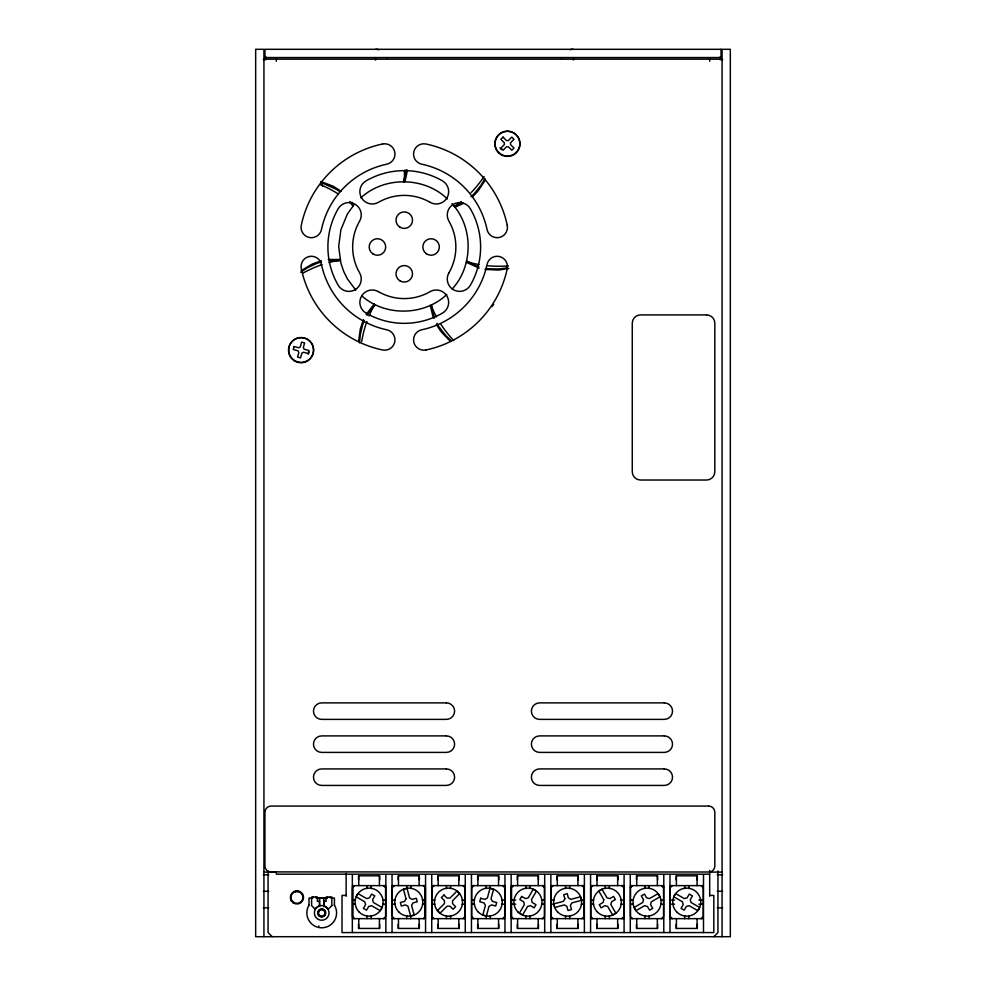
<?xml version="1.0" encoding="UTF-8"?>
<svg xmlns="http://www.w3.org/2000/svg" width="986" height="986" viewBox="0 0 986 986"><rect width="100%" height="100%" fill="white"/><g stroke="black" fill="none" stroke-linecap="round" stroke-linejoin="round"><path stroke-width="1.48" d="M359.545 342.906L360.235 334.907L362.688 324.702A52.591 52.209 -38.6 0 1 364.29 320.635M358.608 341.489L360.334 328.819L363.452 319.587M321.941 909.289L322.397 909.351A3.648 3.648 0 0 1 324.567 915.193A3.648 3.648 0 0 1 318.379 914.404L318.872 910.854L322.065 909.437L324.912 911.483L324.554 914.996L321.35 916.413L318.515 914.367A3.648 3.648 0 0 1 321.941 909.289L322.397 909.351M404.198 181.707L404.42 177.653A114.166 101.669 64.3 0 0 404.371 170.295M407.501 170.233L404.926 181.757M403.57 181.658L406.072 171.983A52.591 52.209 -64.3 0 0 406.355 169.666M561.515 58.174L561.761 57.558M484.915 178.626L480.823 185.541L474.204 193.663A52.591 52.209 -12.9 0 1 470.988 196.633M485.149 180.302L478.099 190.988L472.269 197.027M309.148 904.951L308.248 906.59A14.876 14.876 0 0 0 321.707 927.801A14.876 14.876 0 0 0 335.178 906.59L334.279 904.951M374.803 304.403L372.794 308.051A114.166 101.669 -90 0 0 369.06 316.05M366.188 314.386L374.162 304.095M492.1 306.597L493.69 304.354M452.18 289.009C473.539 265.801 473.428 226.718 451.933 203.634M471.123 192.615L474.13 189.374A112.86 96.394 -64.3 0 0 484.064 176.568M354.652 885.625L352.581 887.683L352.581 916.573L354.652 918.644M392.292 887.683L394.351 885.625M383.542 918.644L385.6 916.573L385.6 885.625L352.581 885.625L352.581 918.644L385.6 918.644M431.991 887.683L434.062 885.625M423.24 918.644L425.311 916.573L425.311 887.683L423.24 885.625M471.702 887.683L473.761 885.625M462.952 918.644L465.01 916.573L465.01 885.625L431.991 885.625L431.991 916.573L434.062 918.644M513.472 885.625L511.414 887.683L511.414 916.573L513.472 918.644M502.663 918.644L504.721 916.573L504.721 885.625L471.702 885.625L471.702 916.573L473.761 918.644M551.112 887.683L553.183 885.625M542.362 918.644L544.432 916.573L544.432 885.625L511.414 885.625L511.414 918.644L544.432 918.644M590.824 887.683L592.882 885.625M582.073 918.644L584.131 916.573L584.131 887.683L582.073 885.625M630.522 887.683L632.593 885.625M621.772 918.644L623.842 916.573L623.842 885.625L590.824 885.625L590.824 916.573L592.882 918.644M672.292 885.625L670.233 887.683L670.233 916.573L672.292 918.644M661.483 918.644L663.541 916.573L663.541 885.625L630.522 885.625L630.522 916.573L632.593 918.644M701.194 918.644L703.252 916.573L703.252 885.625L670.233 885.625L670.233 918.644L703.252 918.644M713.815 936.7L717.944 932.571L717.944 870.995M375.395 304.711L368.85 312.439A52.591 52.209 -38.6 0 0 366.977 315.397M360.851 197.841C384.417 176.026 424.374 176.58 447.385 198.95M446.855 294.432C424.251 315.914 385.822 316.728 362.269 296.318M300.693 272.235L307.373 267.785L316.863 263.348A52.591 52.209 12.9 0 1 321.054 262.066M301.211 270.632L312.192 264.063L321.35 260.76M454.571 206.629L457.861 204.287A114.166 101.669 -64.3 0 0 461.337 201.551M461.966 202.746L454.139 206.148M463.617 203.313L455.039 207.22M508.85 268.5L498.435 270.065L485.013 269.424M507.285 267.835L499.335 268.944L488.846 268.821A52.591 52.209 38.6 0 1 485.962 268.426M340.281 260.156L336.201 260.859A114.166 101.669 -38.6 0 0 329.028 262.547M328.276 259.515L340.145 259.466M330.298 260.514L340.416 260.809M263.928 59.185L722.072 59.185M263.324 59.616L265.986 59.616L265.986 56.954M722.676 59.616L720.014 59.616L720.014 56.954M263.928 872.105L276.314 872.105L276.314 874.175L709.686 874.175M709.686 872.105L722.072 872.105M263.324 874.792L268.747 874.792M717.253 874.792L722.676 874.792M263.324 891.295L268.747 891.295M717.253 891.295L722.676 891.295M346.148 895.424L342.019 895.424L342.019 932.571L713.815 932.571L713.815 895.424L709.686 895.424M326.046 897.901L327.488 897.901L327.488 897.038M312.057 898.049L309 898.049L309 905.222M316.629 898.049L327.364 898.049M331.37 898.049L334.427 898.049L334.427 905.222M352.581 900.07L355.478 900.07M382.716 900.07L385.6 900.07M392.292 900.07L395.176 900.07M422.415 900.07L425.311 900.07M431.991 900.07L434.888 900.07M462.126 900.07L465.01 900.07M471.702 900.07L474.586 900.07M501.837 900.07L504.721 900.07M511.414 900.07L515.74 900.07M541.536 900.07L544.432 900.07M551.112 900.07L554.009 900.07M581.247 900.07L584.131 900.07M590.824 900.07L593.708 900.07M620.946 900.07L623.842 900.07M630.522 900.07L633.419 900.07M660.657 900.07L663.541 900.07M670.233 900.07L674.572 900.07M698.914 900.07L703.252 900.07M352.581 904.199L355.478 904.199M382.716 904.199L385.6 904.199M392.292 904.199L395.176 904.199M422.415 904.199L425.311 904.199M431.991 904.199L434.888 904.199M462.126 904.199L465.01 904.199M471.702 904.199L474.586 904.199M501.837 904.199L504.721 904.199M511.414 904.199L515.74 904.199M541.536 904.199L544.432 904.199M551.112 904.199L554.009 904.199M581.247 904.199L584.131 904.199M590.824 904.199L593.708 904.199M620.946 904.199L623.842 904.199M630.522 904.199L633.419 904.199M660.657 904.199L663.541 904.199M670.233 904.199L674.572 904.199M698.914 904.199L703.252 904.199M263.324 907.81L268.747 907.81M717.253 907.81L722.676 907.81M392.292 918.644L425.311 918.644L425.311 885.625L392.292 885.625L392.292 916.573L394.351 918.644M431.991 918.644L465.01 918.644M471.702 918.644L504.721 918.644M551.112 918.644L584.131 918.644L584.131 885.625L551.112 885.625L551.112 916.573L553.183 918.644M590.824 918.644L623.842 918.644M630.522 918.644L663.541 918.644M487.762 265.764L492.162 266.097A112.86 96.394 -12.9 0 0 508.369 265.875M468.227 262.091L470.359 262.683A114.166 101.669 -12.9 0 0 478.999 264.544M320.82 181.56L332.8 186.058L341.094 191.161M479.11 268.081L466.267 262.276M321.966 182.891L336.275 189.263A52.591 52.209 64.3 0 1 339.887 191.74M466.538 260.896L475.523 265.554A52.591 52.209 38.6 0 0 478.826 266.713M451.489 340.946L445.672 335.413L439.226 327.142A52.591 52.209 90 0 1 437.045 323.346M350.264 202.833L353.345 205.569M449.813 340.799L440.964 331.542L436.367 324.517M701.194 885.625L703.252 887.683M661.483 885.625L663.541 887.683M621.772 885.625L623.842 887.683M542.362 885.625L544.432 887.683M502.663 885.625L504.721 887.683M462.952 885.625L465.01 887.683M383.542 885.625L385.6 887.683M272.185 936.7L268.056 932.571L268.056 870.995M355.749 290.094L347.368 278.853L343.621 271.261L340.897 263.225L338.691 246.463L340.897 229.689L347.368 214.061L353.814 205.026L351.891 202.204M349.845 201.514L352.914 206.049M440.927 324.382L443.417 328.042A112.86 96.394 38.6 0 0 453.696 340.564M290.944 900.156L291.351 900.921M431.634 306.819L432.497 308.852A114.166 101.669 38.6 0 0 436.428 316.765M320.709 181.868L322.496 186.083M387.091 57.558L387.338 58.174M433.335 317.973L430.266 305.352M303.257 895.461L303.454 896.299M431.511 304.736L433.47 314.682A52.591 52.209 90 0 0 434.629 317.985M722.072 936.7L722.072 49.3L730.33 49.3L730.33 936.7L255.67 936.7L255.67 49.3L263.928 49.3L263.928 936.7M709.686 59.185L709.686 61.255M709.686 870.404L709.686 896.188M703.499 874.705L703.499 932.571M697.312 879.943L697.312 875.814L676.174 875.814L676.174 879.943M697.312 924.313L697.312 928.442L676.174 928.442L676.174 924.313M697.065 875.901L697.065 885.625M697.065 918.644L697.065 928.442M688.807 885.625L688.807 888.509M688.807 915.747L688.807 918.644M684.678 885.625L684.678 888.509M684.678 915.747L684.678 918.644M676.421 875.901L676.421 885.625M676.421 918.644L676.421 928.442M669.987 874.705L669.987 932.571M663.788 874.705L663.788 932.571M657.6 879.943L657.6 875.814L636.475 875.814L636.475 879.943M657.6 924.313L657.6 928.442L636.475 928.442L636.475 924.313M657.354 875.901L657.354 885.625M657.354 918.644L657.354 928.442M649.096 885.625L649.096 888.509M649.096 915.747L649.096 918.644M644.967 885.625L644.967 888.509M644.967 915.747L644.967 918.644M636.722 875.901L636.722 885.625M636.722 918.644L636.722 928.442M630.276 874.705L630.276 932.571M624.089 874.705L624.089 932.571M617.902 879.943L617.902 875.814L596.764 875.814L596.764 879.943M617.902 924.313L617.902 928.442L596.764 928.442L596.764 924.313M617.643 875.814L617.643 885.625M617.643 918.644L617.643 928.442M609.397 885.625L609.397 888.509M609.397 915.747L609.397 918.644M605.268 885.625L605.268 888.509M605.268 915.747L605.268 918.644M597.011 875.901L597.011 885.625M597.011 918.644L597.011 928.442M590.577 874.705L590.577 932.571M584.378 874.705L584.378 932.571M578.19 879.943L578.19 875.814L557.053 875.814L557.053 879.943M578.19 924.313L578.19 928.442L557.053 928.442L557.053 924.313M577.944 875.901L577.944 885.625M577.944 918.644L577.944 928.442M573.482 57.558L573.482 57.964A11.968 11.968 0 0 1 573.297 60.047M569.686 885.625L569.686 888.509M569.686 915.747L569.686 918.644M565.557 885.625L565.557 888.509M565.557 915.747L565.557 918.644M557.3 875.901L557.3 885.625M557.3 918.644L557.3 928.442M550.866 874.705L550.866 932.571M544.679 874.705L544.679 932.571M538.479 879.943L538.479 875.814L517.354 875.814L517.354 879.943M538.479 924.313L538.479 928.442L517.354 928.442L517.354 924.313M538.233 875.901L538.233 885.625M538.233 918.644L538.233 928.442M529.987 885.625L529.987 888.509M529.987 915.747L529.987 918.644M525.858 885.625L525.858 888.509M525.858 915.747L525.858 918.644M517.601 875.901L517.601 885.625M517.601 918.644L517.601 928.442M511.155 874.705L511.155 932.571M504.968 874.705L504.968 932.571M498.78 879.943L498.78 875.814L477.643 875.814L477.643 879.943M498.78 924.313L498.78 928.442L477.643 928.442L477.643 924.313M498.534 875.901L498.534 885.625M498.534 918.644L498.534 928.442M490.276 885.625L490.276 888.509M490.276 915.747L490.276 918.644M486.147 885.625L486.147 888.509M486.147 915.747L486.147 918.644M477.89 875.814L477.89 885.625M477.89 918.644L477.89 928.442M471.456 874.705L471.456 932.571M465.269 874.705L465.269 932.571M459.069 879.943L459.069 875.814L437.944 875.814L437.944 879.943M459.069 924.313L459.069 928.442L437.944 928.442L437.944 924.313M458.823 875.814L458.823 885.625M458.823 918.644L458.823 928.442M450.565 885.625L450.565 888.509M450.565 915.747L450.565 918.644M446.448 885.625L446.448 888.509M446.448 915.747L446.448 918.644M438.191 875.901L438.191 885.625M438.191 918.644L438.191 928.442M431.745 874.705L431.745 932.571M425.558 874.705L425.558 932.571M419.37 879.943L419.37 875.814L398.233 875.814L398.233 879.943M419.37 924.313L419.37 928.442L398.233 928.442L398.233 924.313M419.124 875.901L419.124 885.625M419.124 918.644L419.124 928.442M410.866 885.625L410.866 888.509M410.866 915.747L410.866 918.644M406.737 885.625L406.737 888.509M406.737 915.747L406.737 918.644M398.48 875.901L398.48 885.625M398.48 918.644L398.48 928.442M392.046 874.705L392.046 932.571M385.846 874.705L385.846 932.571M379.659 879.943L379.659 875.814L358.522 875.814L358.522 879.943M379.659 924.313L379.659 928.442L358.522 928.442L358.522 924.313M379.413 875.901L379.413 885.625M379.413 918.644L379.413 928.442M375.37 57.558L375.37 57.964A11.968 11.968 0 0 0 375.555 60.047M371.155 885.625L371.155 888.509M371.155 915.747L371.155 918.644M367.026 885.625L367.026 888.509M367.026 915.747L367.026 918.644M358.781 875.901L358.781 885.625M358.781 918.644L358.781 928.442M352.335 874.705L352.335 932.571M346.148 873.436L346.148 896.188M330.384 897.038L330.384 897.901M323.728 898.049L323.728 906.713M319.686 898.049L319.686 905.851M318.823 925.928L318.823 926.791M315.927 897.038L315.927 897.901M313.043 897.038L313.043 897.901M297.982 891.134L297.982 891.911M295.911 891.134L295.911 891.911M276.314 59.185L276.314 61.255M375.777 49.3A11.968 11.968 0 0 1 378.883 49.707M569.97 49.707A11.968 11.968 0 0 1 573.076 49.3M309.074 351.99A9.084 9.084 0 0 1 308.162 354.184M501.492 149.687A9.084 9.084 0 0 1 500.05 147.814M303.133 273.011A112.86 96.394 -38.6 0 1 315.064 267.243L319.181 265.628A114.166 101.669 -38.6 0 1 321.966 264.655M361.689 341.476A112.86 96.394 90 0 1 364.598 328.548L365.905 324.32A114.166 101.669 -90 0 1 366.891 321.535M320.154 184.567A112.86 96.394 12.9 0 1 332.109 190.286L335.93 192.492A114.166 101.669 12.9 0 1 338.432 194.069M318.01 898.517A14.876 14.876 0 0 1 325.417 898.517M294.013 346.505L293.212 349.5L297.957 350.769L298.857 352.347L297.587 357.08L300.582 357.881L301.852 353.148L303.417 352.236L308.162 353.506L308.963 350.511L304.218 349.241L303.318 347.676L304.588 342.931L301.593 342.13L300.323 346.875L298.758 347.787L294.013 346.505M480.712 898.246L479.763 901.746L483.966 902.88L485.42 905.407L482.857 914.971L486.431 915.932L488.994 906.356L491.521 904.902L495.711 906.023L496.661 902.51L492.458 901.389L491.003 898.862L493.567 889.286L489.993 888.337L487.429 897.901L484.902 899.368L480.712 898.246M603.789 899.7L603.038 902.51L599.278 904.692L601.09 907.835L604.849 905.666L607.672 906.417L612.626 914.996L615.831 913.147L610.864 904.569L611.628 901.746L615.387 899.577L613.575 896.434L609.804 898.603L606.994 897.852L602.039 889.261L598.835 891.11L603.789 899.7M643.513 899.651L642.749 902.473L634.171 907.428L636.019 910.633L644.597 905.678L647.42 906.43L649.589 910.189L652.732 908.377L650.563 904.618L651.315 901.796L659.905 896.841L658.056 893.636L649.478 898.591L646.656 897.839L644.487 894.08L641.331 895.892L643.513 899.651M356.944 895.115L356.229 896.841L364.808 901.796L365.572 904.618L363.39 908.377L366.545 910.189L368.715 906.43L371.525 905.678L380.115 910.633L381.249 909.154L381.964 907.428L373.374 902.473L372.622 899.651L374.791 895.892L371.648 894.08L369.479 897.839L366.656 898.591L358.078 893.636L356.944 895.115M674.584 895.115L673.882 896.841L682.46 901.796L683.212 904.618L681.043 908.377L684.185 910.189L686.355 906.43L689.177 905.678L697.755 910.633L698.901 909.154L699.604 907.428L691.026 902.473L690.274 899.651L692.443 895.892L689.3 894.08L687.131 897.839L684.309 898.591L675.718 893.636L674.584 895.115M406.01 898.862L404.556 901.389L400.353 902.51L401.302 906.023L405.492 904.902L408.019 906.356L410.583 915.932L414.157 914.971L411.593 905.407L413.048 902.88L417.238 901.746L416.302 898.246L412.111 899.368L409.584 897.901L407.021 888.337L403.447 889.286L406.01 898.862M521.68 896.434L519.856 899.577L523.628 901.746L524.379 904.569L519.425 913.147L522.617 914.996L527.584 906.417L530.394 905.666L534.153 907.835L535.977 904.692L532.218 902.51L531.454 899.7L536.409 891.11L533.216 889.261L528.262 897.852L525.439 898.603L521.68 896.434M564.855 898.825L563.4 901.352L553.824 903.915L554.785 907.49L564.349 904.926L566.888 906.38L568.01 910.571L571.51 909.634L570.389 905.444L571.855 902.917L581.42 900.354L580.471 896.779L570.894 899.343L568.367 897.889L567.246 893.686L563.733 894.635L564.855 898.825M315.397 908.451L315.039 909.03L311.601 905.592L311.601 897.038L317.381 897.038L317.381 901.512L319.402 900.921L319.402 905.542L315.397 908.451M331.826 905.592L328.387 909.03L324.024 905.542L324.024 900.921L326.046 901.512L326.046 897.038L331.826 897.038L331.826 905.592M503.057 137.103L500.863 139.285L504.339 142.76L504.339 144.572L500.863 148.048L503.057 150.229L506.521 146.766L508.332 146.766L511.808 150.229L514.002 148.048L510.526 144.572L510.526 142.76L514.002 139.285L511.808 137.103L508.332 140.567L506.521 140.567L503.057 137.103M443.959 895.017L441.383 897.58L444.452 900.649L444.452 903.57L437.451 910.583L440.064 913.196L447.065 906.183L449.986 906.183L453.055 909.252L455.631 906.689L452.562 903.62L452.562 900.699L459.562 893.686L456.949 891.073L449.949 898.086L447.028 898.086L443.959 895.017M320.327 905.69L319.439 905.924A7.37 7.37 0 0 0 315.754 917.251A7.37 7.37 0 0 0 327.672 917.251A7.37 7.37 0 0 0 323.987 905.924L323.088 905.69A7.37 7.37 0 0 0 320.327 905.69M721.037 49.3L264.963 49.3L264.963 57.558L721.037 57.558L721.037 49.3M706.568 314.916L640.53 314.916A8.258 8.258 0 0 0 632.272 323.174L632.272 471.764A8.258 8.258 0 0 0 640.53 480.022L706.568 480.022A8.258 8.258 0 0 0 714.825 471.764L714.825 323.174A8.258 8.258 0 0 0 706.568 314.916M446.362 702.882L321.707 702.882A8.258 8.258 0 0 0 313.462 711.14A8.258 8.258 0 0 0 321.707 719.386L446.362 719.386A8.258 8.258 0 0 0 454.62 711.14A8.258 8.258 0 0 0 446.362 702.882M664.293 702.882L539.638 702.882A8.258 8.258 0 0 0 531.38 711.14A8.258 8.258 0 0 0 539.638 719.386L664.293 719.386A8.258 8.258 0 0 0 672.538 711.14A8.258 8.258 0 0 0 664.293 702.882M446.362 735.901L321.707 735.901A8.258 8.258 0 0 0 313.462 744.159A8.258 8.258 0 0 0 321.707 752.404L446.362 752.404A8.258 8.258 0 0 0 454.62 744.159A8.258 8.258 0 0 0 446.362 735.901M664.293 735.901L539.638 735.901A8.258 8.258 0 0 0 531.38 744.159A8.258 8.258 0 0 0 539.638 752.404L664.293 752.404A8.258 8.258 0 0 0 672.538 744.159A8.258 8.258 0 0 0 664.293 735.901M446.362 768.92L321.707 768.92A8.258 8.258 0 0 0 313.462 777.178A8.258 8.258 0 0 0 321.707 785.435L446.362 785.435A8.258 8.258 0 0 0 454.62 777.178A8.258 8.258 0 0 0 446.362 768.92M664.293 768.92L539.638 768.92A8.258 8.258 0 0 0 531.38 777.178A8.258 8.258 0 0 0 539.638 785.435L664.293 785.435A8.258 8.258 0 0 0 672.538 777.178A8.258 8.258 0 0 0 664.293 768.92M708.638 806.08L271.125 806.08A6.187 6.187 0 0 0 264.938 812.279L264.938 865.93A6.187 6.187 0 0 0 269.461 871.895L709.846 872.006A6.187 6.187 0 0 0 714.825 865.93L714.825 812.279A6.187 6.187 0 0 0 708.638 806.08M557.706 912.05A14.038 14.038 0 0 0 581.185 905.764A14.038 14.038 0 0 0 563.992 888.583A14.038 14.038 0 0 0 557.706 912.05M640.025 914.281A14.038 14.038 0 0 0 661.064 902.128A14.038 14.038 0 0 0 640.025 889.976A14.038 14.038 0 0 0 640.025 914.281M293.298 902.153A5.99 5.99 0 0 0 302.875 898.184A5.99 5.99 0 0 0 294.654 891.874A5.99 5.99 0 0 0 293.298 902.153M293.125 902.794A6.606 6.606 0 0 0 303.528 898.024A6.606 6.606 0 0 0 294.198 891.406A6.606 6.606 0 0 0 293.125 902.794M294.9 360.728A12.387 12.387 0 0 0 313.474 350.005A12.387 12.387 0 0 0 294.9 339.283A12.387 12.387 0 0 0 294.9 360.728M498.669 152.423A12.387 12.387 0 0 0 519.388 146.877A12.387 12.387 0 0 0 504.228 131.705A12.387 12.387 0 0 0 498.669 152.423M359.175 912.05A14.038 14.038 0 0 0 382.654 905.764A14.038 14.038 0 0 0 365.461 888.583A14.038 14.038 0 0 0 359.175 912.05M398.874 912.05A14.038 14.038 0 0 0 422.353 905.764A14.038 14.038 0 0 0 405.172 888.583A14.038 14.038 0 0 0 398.874 912.05M517.995 912.05A14.038 14.038 0 0 0 541.474 905.764A14.038 14.038 0 0 0 524.281 888.583A14.038 14.038 0 0 0 517.995 912.05M597.405 912.05A14.038 14.038 0 0 0 620.884 905.764A14.038 14.038 0 0 0 603.703 888.583A14.038 14.038 0 0 0 597.405 912.05M438.585 912.05A14.038 14.038 0 0 0 462.064 905.764A14.038 14.038 0 0 0 444.871 888.583A14.038 14.038 0 0 0 438.585 912.05M319.267 916.142A4.043 4.043 0 0 0 325.725 913.43A4.043 4.043 0 0 0 320.142 909.203A4.043 4.043 0 0 0 319.267 916.142M309.247 256.496A10.316 10.316 0 0 0 301.285 268.722A105.255 105.255 0 0 0 382.519 349.968A10.316 10.316 0 0 0 394.745 342.006A10.316 10.316 0 0 0 386.783 329.78A84.611 84.611 0 0 1 321.473 264.458A10.316 10.316 0 0 0 309.247 256.496M426.001 349.968A105.255 105.255 0 0 0 507.235 268.722A10.316 10.316 0 0 0 499.273 256.496A10.316 10.316 0 0 0 487.047 264.458A84.611 84.611 0 0 1 421.737 329.78A10.316 10.316 0 0 0 413.775 342.006A10.316 10.316 0 0 0 426.001 349.968M382.519 144.005A105.255 105.255 0 0 0 301.285 225.252A10.316 10.316 0 0 0 309.247 237.478A10.316 10.316 0 0 0 321.473 229.516A84.611 84.611 0 0 1 386.783 164.194A10.316 10.316 0 0 0 394.745 151.967A10.316 10.316 0 0 0 382.519 144.005M507.235 225.252A105.255 105.255 0 0 0 426.001 144.005A10.316 10.316 0 0 0 413.775 151.967A10.316 10.316 0 0 0 421.737 164.194A84.611 84.611 0 0 1 487.047 229.516A10.316 10.316 0 0 0 499.273 237.478A10.316 10.316 0 0 0 507.235 225.252M355.083 289.736A12.387 12.387 0 0 0 359.594 272.814A51.592 51.592 0 0 1 359.594 221.16A12.387 12.387 0 0 0 355.083 204.238A12.387 12.387 0 0 0 338.161 208.761A76.353 76.353 0 0 0 338.161 285.213A12.387 12.387 0 0 0 355.083 289.736M448.926 272.814A51.592 51.592 0 0 0 448.926 221.16A12.387 12.387 0 0 1 453.437 204.238A12.387 12.387 0 0 1 470.359 208.761A76.353 76.353 0 0 1 470.359 285.213A12.387 12.387 0 0 1 453.437 289.736A12.387 12.387 0 0 1 448.926 272.814M378.427 291.646A51.592 51.592 0 0 0 430.093 291.646A12.387 12.387 0 0 1 447.015 296.17A12.387 12.387 0 0 1 442.492 313.08A76.353 76.353 0 0 1 366.028 313.08A12.387 12.387 0 0 1 361.505 296.17A12.387 12.387 0 0 1 378.427 291.646M430.093 202.327A51.592 51.592 0 0 0 378.427 202.327A12.387 12.387 0 0 1 361.505 197.804A12.387 12.387 0 0 1 366.028 180.894A76.353 76.353 0 0 1 442.492 180.894A12.387 12.387 0 0 1 447.015 197.804A12.387 12.387 0 0 1 430.093 202.327M372.844 253.846A8.258 8.258 0 0 0 385.674 247.523A8.258 8.258 0 0 0 373.78 239.586A8.258 8.258 0 0 0 372.844 253.846M426.507 253.846A8.258 8.258 0 0 0 439.325 247.523A8.258 8.258 0 0 0 427.443 239.586A8.258 8.258 0 0 0 426.507 253.846M400.131 227.31A8.258 8.258 0 0 0 412.518 220.161A8.258 8.258 0 0 0 400.131 213.013A8.258 8.258 0 0 0 400.131 227.31M400.131 280.961A8.258 8.258 0 0 0 412.518 273.812A8.258 8.258 0 0 0 400.131 266.664A8.258 8.258 0 0 0 400.131 280.961M501.135 154.716A12.584 12.584 0 0 0 520.016 143.82A12.584 12.584 0 0 0 501.135 132.913A12.584 12.584 0 0 0 501.135 154.716M294.099 360.63A12.584 12.584 0 0 0 313.647 350.979A12.584 12.584 0 0 0 295.517 338.864A12.584 12.584 0 0 0 294.099 360.63M478.284 912.05A14.038 14.038 0 0 0 501.763 905.764A14.038 14.038 0 0 0 484.582 888.583A14.038 14.038 0 0 0 478.284 912.05M676.815 912.05A14.038 14.038 0 0 0 700.294 905.764A14.038 14.038 0 0 0 683.113 888.583A14.038 14.038 0 0 0 676.815 912.05"/></g></svg>
